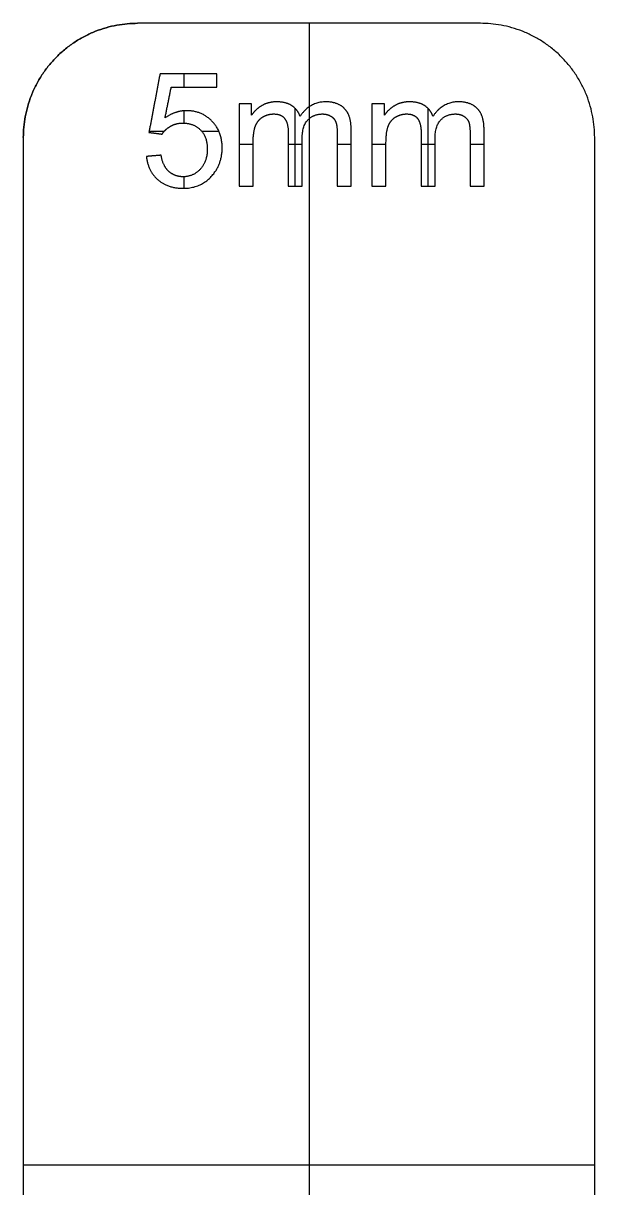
# Model space of a CAD drawing. Header units: millimetres. Extents: x 0 to 209, y -100 to 0.
# Drawn here: x 184.4 to 209.4, y -51 to 0 of the extents above; entities that cross this region are included whole.
import ezdxf

# ---------------------------------------------------------------- set-up
doc = ezdxf.new("R2010")
doc.units = ezdxf.units.MM
doc.layers.add('Default', color=18, linetype='Continuous', true_color=0x000000)

msp = doc.modelspace()

# ---------------------------------------------------------------- linework, layer by layer
at = {"layer": 'Default'}
for p, q in [((196.899, 0, 5), (196.899, -3.664, 5)), ((196.899, 0), (196.899, -100)), ((191.443, -2.799, 4.5), (191.443, -2.213, 4.5)), ((194.388, -3.522, 4.5), (193.839, -3.522, 4.5)), ((193.839, -3.522, 4.5), (193.839, -7.141, 4.5)), ((194.388, -4.03, 4.5), (194.388, -3.522, 4.5)), ((200.202, -3.522, 4.5), (199.654, -3.522, 4.5)), ((199.654, -3.522, 4.5), (199.654, -7.141, 4.5)), ((200.202, -4.03, 4.5), (200.202, -3.522, 4.5)), ((191.443, -4.372, 4.5), (191.443, -3.832, 4.5)), ((196.291, -7.141, 4.5), (196.291, -3.725, 4.5)), ((202.106, -7.141, 4.5), (202.106, -3.725, 4.5)), ((196.899, -4.185, 5), (196.899, -100, 5)), ((189.907, -4.72, 4.5), (190.574, -4.72, 4.5)), ((192.196, -4.72, 4.5), (192.953, -4.72, 4.5)), ((193.839, -5.291, 4.5), (194.453, -5.291, 4.5)), ((194.453, -7.141, 4.5), (194.453, -5.263, 4.5)), ((195.99, -5.291, 4.5), (196.603, -5.291, 4.5)), ((198.134, -5.291, 4.5), (198.744, -5.291, 4.5)), ((199.654, -5.291, 4.5), (200.267, -5.291, 4.5)), ((200.267, -7.141, 4.5), (200.267, -5.263, 4.5)), ((201.804, -5.291, 4.5), (202.418, -5.291, 4.5)), ((203.948, -5.291, 4.5), (204.558, -5.291, 4.5)), ((191.443, -7.226, 4.5), (191.443, -6.721, 4.5)), ((193.839, -7.141, 4.5), (194.453, -7.141, 4.5)), ((199.654, -7.141, 4.5), (200.267, -7.141, 4.5)), ((184.399, -50, 5), (209.399, -50, 5)), ((184.399, -50), (209.399, -50))]:
    msp.add_line(p, q, dxfattribs=at)
for points in [[(189.399, 0, 5), (184.399, 0, 5), (184.399, -5, 5)], [(189.399, 0), (184.399, 0), (184.399, -5)], [(184.399, -5, 2.5), (184.399, 0, 2.5), (189.399, 0, 2.5)], [(209.399, -5, 5), (209.399, 0, 5), (204.399, 0, 5)], [(209.399, -5), (209.399, 0), (204.399, 0)], [(209.399, -5, 2.5), (209.399, 0, 2.5), (204.399, 0, 2.5)]]:
    msp.add_rational_spline(points, [1, 0.707106781187, 1], degree=2, dxfattribs=at)
for points in [[(204.399, 0, 5), (196.899, 0, 5), (189.399, 0, 5)], [(204.399, 0), (196.899, 0), (189.399, 0)], [(189.399, 0), (189.399, 0, 2.5), (189.399, 0, 5)], [(204.399, 0, 2.5), (196.899, 0, 2.5), (189.399, 0, 2.5)], [(196.899, 0), (196.899, 0, 2.5), (196.899, 0, 5)], [(204.399, 0, 5), (204.399, 0, 2.5), (204.399, 0)], [(185.863, -1.464), (185.863, -1.464, 2.5), (185.863, -1.464, 5)], [(207.934, -1.464, 5), (207.934, -1.464, 2.5), (207.934, -1.464)], [(190.38, -2.213, 4.5), (190.138, -3.496, 4.5), (189.896, -4.779, 4.5)], [(190.38, -2.213, 4.5), (190.138, -3.496, 4.5), (189.896, -4.779, 4.5)], [(190.38, -2.213, 5), (190.138, -3.496, 5), (189.896, -4.779, 5)], [(190.38, -2.213, 4.75), (190.138, -3.496, 4.75), (189.896, -4.779, 4.75)], [(192.864, -2.213, 4.5), (191.622, -2.213, 4.5), (190.38, -2.213, 4.5)], [(192.864, -2.213, 4.5), (191.622, -2.213, 4.5), (190.38, -2.213, 4.5)], [(190.38, -2.213, 4.5), (190.38, -2.213, 4.75), (190.38, -2.213, 5)], [(192.864, -2.213, 5), (191.622, -2.213, 5), (190.38, -2.213, 5)], [(192.864, -2.213, 4.75), (191.622, -2.213, 4.75), (190.38, -2.213, 4.75)], [(191.622, -2.213, 4.5), (191.622, -2.213, 4.75), (191.622, -2.213, 5)], [(192.864, -2.799, 4.5), (192.864, -2.506, 4.5), (192.864, -2.213, 4.5)], [(192.864, -2.799, 4.5), (192.864, -2.506, 4.5), (192.864, -2.213, 4.5)], [(192.864, -2.213, 4.5), (192.864, -2.213, 4.75), (192.864, -2.213, 5)], [(192.864, -2.799, 5), (192.864, -2.506, 5), (192.864, -2.213, 5)], [(192.864, -2.799, 4.75), (192.864, -2.506, 4.75), (192.864, -2.213, 4.75)], [(192.864, -2.506, 4.5), (192.864, -2.506, 4.75), (192.864, -2.506, 5)], [(190.601, -4.142, 4.5), (190.736, -3.471, 4.5), (190.871, -2.799, 4.5)], [(190.601, -4.142, 4.5), (190.736, -3.471, 4.5), (190.871, -2.799, 4.5)], [(190.601, -4.142, 5), (190.736, -3.471, 5), (190.871, -2.799, 5)], [(190.601, -4.142, 4.75), (190.736, -3.471, 4.75), (190.871, -2.799, 4.75)], [(190.871, -2.799, 4.5), (191.867, -2.799, 4.5), (192.864, -2.799, 4.5)], [(190.871, -2.799, 4.5), (191.867, -2.799, 4.5), (192.864, -2.799, 4.5)], [(190.871, -2.799, 4.5), (190.871, -2.799, 4.75), (190.871, -2.799, 5)], [(190.871, -2.799, 5), (191.867, -2.799, 5), (192.864, -2.799, 5)], [(190.871, -2.799, 4.75), (191.867, -2.799, 4.75), (192.864, -2.799, 4.75)], [(191.867, -2.799, 4.5), (191.867, -2.799, 4.75), (191.867, -2.799, 5)], [(192.864, -2.799, 4.5), (192.864, -2.799, 4.75), (192.864, -2.799, 5)], [(190.138, -3.496, 4.5), (190.138, -3.496, 4.75), (190.138, -3.496, 5)], [(190.736, -3.471, 4.5), (190.736, -3.471, 4.75), (190.736, -3.471, 5)], [(194.388, -3.522, 4.5), (194.114, -3.522, 4.5), (193.839, -3.522, 4.5)], [(193.839, -3.522, 4.5), (193.839, -5.332, 4.5), (193.839, -7.141, 4.5)], [(193.839, -3.522, 4.5), (193.839, -3.522, 4.75), (193.839, -3.522, 5)], [(194.388, -3.522, 5), (194.114, -3.522, 5), (193.839, -3.522, 5)], [(193.839, -3.522, 5), (193.839, -5.332, 5), (193.839, -7.141, 5)], [(194.388, -3.522, 4.75), (194.114, -3.522, 4.75), (193.839, -3.522, 4.75)], [(193.839, -3.522, 4.75), (193.839, -5.332, 4.75), (193.839, -7.141, 4.75)], [(194.114, -3.522, 4.5), (194.114, -3.522, 4.75), (194.114, -3.522, 5)], [(194.388, -4.03, 4.5), (194.388, -3.776, 4.5), (194.388, -3.522, 4.5)], [(194.388, -3.522, 4.5), (194.388, -3.522, 4.75), (194.388, -3.522, 5)], [(194.388, -4.03, 5), (194.388, -3.776, 5), (194.388, -3.522, 5)], [(194.388, -4.03, 4.75), (194.388, -3.776, 4.75), (194.388, -3.522, 4.75)], [(195.485, -3.44, 4.5), (195.485, -3.44, 4.75), (195.485, -3.44, 5)], [(197.626, -3.44, 4.5), (197.626, -3.44, 4.75), (197.626, -3.44, 5)], [(200.202, -3.522, 4.5), (199.928, -3.522, 4.5), (199.654, -3.522, 4.5)], [(199.654, -3.522, 4.5), (199.654, -5.332, 4.5), (199.654, -7.141, 4.5)], [(199.654, -3.522, 4.5), (199.654, -3.522, 4.75), (199.654, -3.522, 5)], [(200.202, -3.522, 5), (199.928, -3.522, 5), (199.654, -3.522, 5)], [(199.654, -3.522, 5), (199.654, -5.332, 5), (199.654, -7.141, 5)], [(200.202, -3.522, 4.75), (199.928, -3.522, 4.75), (199.654, -3.522, 4.75)], [(199.654, -3.522, 4.75), (199.654, -5.332, 4.75), (199.654, -7.141, 4.75)], [(199.928, -3.522, 4.5), (199.928, -3.522, 4.75), (199.928, -3.522, 5)], [(200.202, -4.03, 4.5), (200.202, -3.776, 4.5), (200.202, -3.522, 4.5)], [(200.202, -3.522, 4.5), (200.202, -3.522, 4.75), (200.202, -3.522, 5)], [(200.202, -4.03, 5), (200.202, -3.776, 5), (200.202, -3.522, 5)], [(200.202, -4.03, 4.75), (200.202, -3.776, 4.75), (200.202, -3.522, 4.75)], [(201.3, -3.44, 4.5), (201.3, -3.44, 4.75), (201.3, -3.44, 5)], [(203.44, -3.44, 4.5), (203.44, -3.44, 4.75), (203.44, -3.44, 5)], [(191.545, -3.828, 4.5), (191.545, -3.828, 4.75), (191.545, -3.828, 5)], [(194.388, -3.776, 4.5), (194.388, -3.776, 4.75), (194.388, -3.776, 5)], [(194.388, -4.03, 4.5), (194.388, -4.03, 4.75), (194.388, -4.03, 5)], [(194.841, -3.602, 4.5), (194.841, -3.602, 4.75), (194.841, -3.602, 5)], [(195.349, -3.972, 4.5), (195.349, -3.972, 4.75), (195.349, -3.972, 5)], [(196.145, -3.607, 4.5), (196.145, -3.607, 4.75), (196.145, -3.607, 5)], [(196.508, -4.074, 4.5), (196.508, -4.074, 4.75), (196.508, -4.074, 5)], [(197.489, -3.972, 4.5), (197.489, -3.972, 4.75), (197.489, -3.972, 5)], [(197.858, -4.07, 4.5), (197.858, -4.07, 4.75), (197.858, -4.07, 5)], [(198.454, -3.738, 4.5), (198.454, -3.738, 4.75), (198.454, -3.738, 5)], [(200.202, -3.776, 4.5), (200.202, -3.776, 4.75), (200.202, -3.776, 5)], [(200.202, -4.03, 4.5), (200.202, -4.03, 4.75), (200.202, -4.03, 5)], [(200.656, -3.602, 4.5), (200.656, -3.602, 4.75), (200.656, -3.602, 5)], [(201.164, -3.972, 4.5), (201.164, -3.972, 4.75), (201.164, -3.972, 5)], [(201.959, -3.607, 4.5), (201.959, -3.607, 4.75), (201.959, -3.607, 5)], [(202.322, -4.074, 4.5), (202.322, -4.074, 4.75), (202.322, -4.074, 5)], [(203.304, -3.972, 4.5), (203.304, -3.972, 4.75), (203.304, -3.972, 5)], [(203.672, -4.07, 4.5), (203.672, -4.07, 4.75), (203.672, -4.07, 5)], [(204.269, -3.738, 4.5), (204.269, -3.738, 4.75), (204.269, -3.738, 5)], [(190.601, -4.142, 4.5), (190.601, -4.142, 4.75), (190.601, -4.142, 5)], [(190.847, -4.505, 4.5), (190.847, -4.505, 4.75), (190.847, -4.505, 5)], [(191.382, -4.37, 4.5), (191.382, -4.37, 4.75), (191.382, -4.37, 5)], [(192.65, -4.282, 4.5), (192.65, -4.282, 4.75), (192.65, -4.282, 5)], [(194.552, -4.507, 4.5), (194.552, -4.507, 4.75), (194.552, -4.507, 5)], [(194.87, -4.108, 4.5), (194.87, -4.108, 4.75), (194.87, -4.108, 5)], [(195.84, -4.176, 4.5), (195.84, -4.176, 4.75), (195.84, -4.176, 5)], [(196.856, -4.226, 4.5), (196.856, -4.226, 4.75), (196.856, -4.226, 5)], [(198.074, -4.331, 4.5), (198.074, -4.331, 4.75), (198.074, -4.331, 5)], [(200.366, -4.507, 4.5), (200.366, -4.507, 4.75), (200.366, -4.507, 5)], [(200.685, -4.108, 4.5), (200.685, -4.108, 4.75), (200.685, -4.108, 5)], [(201.654, -4.176, 4.5), (201.654, -4.176, 4.75), (201.654, -4.176, 5)], [(202.67, -4.226, 4.5), (202.67, -4.226, 4.75), (202.67, -4.226, 5)], [(203.889, -4.331, 4.5), (203.889, -4.331, 4.75), (203.889, -4.331, 5)], [(184.399, -5, 5), (184.399, -50, 5), (184.399, -95, 5)], [(184.399, -5), (184.399, -50), (184.399, -95)], [(184.399, -5), (184.399, -5, 2.5), (184.399, -5, 5)], [(184.399, -5, 2.5), (184.399, -50, 2.5), (184.399, -95, 2.5)], [(189.896, -4.779, 4.5), (190.184, -4.817, 4.5), (190.472, -4.854, 4.5)], [(189.896, -4.779, 4.5), (189.896, -4.779, 4.75), (189.896, -4.779, 5)], [(189.896, -4.779, 4.5), (190.184, -4.817, 4.5), (190.472, -4.854, 4.5)], [(189.896, -4.779, 5), (190.184, -4.817, 5), (190.472, -4.854, 5)], [(189.896, -4.779, 4.75), (190.184, -4.817, 4.75), (190.472, -4.854, 4.75)], [(190.184, -4.817, 4.5), (190.184, -4.817, 4.75), (190.184, -4.817, 5)], [(190.472, -4.854, 4.5), (190.472, -4.854, 4.75), (190.472, -4.854, 5)], [(192.154, -4.674, 4.5), (192.154, -4.674, 4.75), (192.154, -4.674, 5)], [(195.99, -4.79, 4.5), (195.99, -5.965, 4.5), (195.99, -7.141, 4.5)], [(195.99, -4.79, 4.5), (195.99, -5.965, 4.5), (195.99, -7.141, 4.5)], [(195.99, -4.79, 4.5), (195.99, -4.79, 4.75), (195.99, -4.79, 5)], [(195.99, -4.79, 5), (195.99, -5.965, 5), (195.99, -7.141, 5)], [(195.99, -4.79, 4.75), (195.99, -5.965, 4.75), (195.99, -7.141, 4.75)], [(196.603, -7.141, 4.5), (196.603, -6.09, 4.5), (196.603, -5.038, 4.5)], [(196.603, -7.141, 4.5), (196.603, -6.09, 4.5), (196.603, -5.038, 4.5)], [(196.603, -5.038, 4.5), (196.603, -5.038, 4.75), (196.603, -5.038, 5)], [(196.603, -7.141, 5), (196.603, -6.09, 5), (196.603, -5.038, 5)], [(196.603, -7.141, 4.75), (196.603, -6.09, 4.75), (196.603, -5.038, 4.75)], [(198.134, -4.861, 4.5), (198.134, -6.001, 4.5), (198.134, -7.141, 4.5)], [(198.134, -4.861, 4.5), (198.134, -6.001, 4.5), (198.134, -7.141, 4.5)], [(198.134, -4.861, 4.5), (198.134, -4.861, 4.75), (198.134, -4.861, 5)], [(198.134, -4.861, 5), (198.134, -6.001, 5), (198.134, -7.141, 5)], [(198.134, -4.861, 4.75), (198.134, -6.001, 4.75), (198.134, -7.141, 4.75)], [(198.744, -7.141, 4.5), (198.744, -5.899, 4.5), (198.744, -4.657, 4.5)], [(198.744, -7.141, 4.5), (198.744, -5.899, 4.5), (198.744, -4.657, 4.5)], [(198.744, -4.657, 4.5), (198.744, -4.657, 4.75), (198.744, -4.657, 5)], [(198.744, -7.141, 5), (198.744, -5.899, 5), (198.744, -4.657, 5)], [(198.744, -7.141, 4.75), (198.744, -5.899, 4.75), (198.744, -4.657, 4.75)], [(201.804, -4.79, 4.5), (201.804, -5.965, 4.5), (201.804, -7.141, 4.5)], [(201.804, -4.79, 4.5), (201.804, -5.965, 4.5), (201.804, -7.141, 4.5)], [(201.804, -4.79, 4.5), (201.804, -4.79, 4.75), (201.804, -4.79, 5)], [(201.804, -4.79, 5), (201.804, -5.965, 5), (201.804, -7.141, 5)], [(201.804, -4.79, 4.75), (201.804, -5.965, 4.75), (201.804, -7.141, 4.75)], [(202.418, -7.141, 4.5), (202.418, -6.09, 4.5), (202.418, -5.038, 4.5)], [(202.418, -7.141, 4.5), (202.418, -6.09, 4.5), (202.418, -5.038, 4.5)], [(202.418, -5.038, 4.5), (202.418, -5.038, 4.75), (202.418, -5.038, 5)], [(202.418, -7.141, 5), (202.418, -6.09, 5), (202.418, -5.038, 5)], [(202.418, -7.141, 4.75), (202.418, -6.09, 4.75), (202.418, -5.038, 4.75)], [(203.948, -4.861, 4.5), (203.948, -6.001, 4.5), (203.948, -7.141, 4.5)], [(203.948, -4.861, 4.5), (203.948, -6.001, 4.5), (203.948, -7.141, 4.5)], [(203.948, -4.861, 4.5), (203.948, -4.861, 4.75), (203.948, -4.861, 5)], [(203.948, -4.861, 5), (203.948, -6.001, 5), (203.948, -7.141, 5)], [(203.948, -4.861, 4.75), (203.948, -6.001, 4.75), (203.948, -7.141, 4.75)], [(204.558, -7.141, 4.5), (204.558, -5.899, 4.5), (204.558, -4.657, 4.5)], [(204.558, -7.141, 4.5), (204.558, -5.899, 4.5), (204.558, -4.657, 4.5)], [(204.558, -4.657, 4.5), (204.558, -4.657, 4.75), (204.558, -4.657, 5)], [(204.558, -7.141, 5), (204.558, -5.899, 5), (204.558, -4.657, 5)], [(204.558, -7.141, 4.75), (204.558, -5.899, 4.75), (204.558, -4.657, 4.75)], [(209.399, -95, 5), (209.399, -50, 5), (209.399, -5, 5)], [(209.399, -95), (209.399, -50), (209.399, -5)], [(209.399, -5, 5), (209.399, -5, 2.5), (209.399, -5)], [(209.399, -95, 2.5), (209.399, -50, 2.5), (209.399, -5, 2.5)], [(192.449, -5.502, 4.5), (192.449, -5.502, 4.75), (192.449, -5.502, 5)], [(193.1, -5.447, 4.5), (193.1, -5.447, 4.75), (193.1, -5.447, 5)], [(193.839, -5.332, 4.5), (193.839, -5.332, 4.75), (193.839, -5.332, 5)], [(194.453, -7.141, 4.5), (194.453, -6.202, 4.5), (194.453, -5.263, 4.5)], [(194.453, -5.263, 4.5), (194.453, -5.263, 4.75), (194.453, -5.263, 5)], [(194.453, -7.141, 5), (194.453, -6.202, 5), (194.453, -5.263, 5)], [(194.453, -7.141, 4.75), (194.453, -6.202, 4.75), (194.453, -5.263, 4.75)], [(199.654, -5.332, 4.5), (199.654, -5.332, 4.75), (199.654, -5.332, 5)], [(200.267, -7.141, 4.5), (200.267, -6.202, 4.5), (200.267, -5.263, 4.5)], [(200.267, -5.263, 4.5), (200.267, -5.263, 4.75), (200.267, -5.263, 5)], [(200.267, -7.141, 5), (200.267, -6.202, 5), (200.267, -5.263, 5)], [(200.267, -7.141, 4.75), (200.267, -6.202, 4.75), (200.267, -5.263, 4.75)], [(190.431, -5.778, 4.5), (190.109, -5.805, 4.5), (189.787, -5.833, 4.5)], [(190.431, -5.778, 4.5), (190.109, -5.805, 4.5), (189.787, -5.833, 4.5)], [(190.431, -5.778, 5), (190.109, -5.805, 5), (189.787, -5.833, 5)], [(190.431, -5.778, 4.75), (190.109, -5.805, 4.75), (189.787, -5.833, 4.75)], [(189.787, -5.833, 4.5), (189.787, -5.833, 4.75), (189.787, -5.833, 5)], [(190.109, -5.805, 4.5), (190.109, -5.805, 4.75), (190.109, -5.805, 5)], [(190.431, -5.778, 4.5), (190.431, -5.778, 4.75), (190.431, -5.778, 5)], [(195.99, -5.965, 4.5), (195.99, -5.965, 4.75), (195.99, -5.965, 5)], [(196.603, -6.09, 4.5), (196.603, -6.09, 4.75), (196.603, -6.09, 5)], [(198.134, -6.001, 4.5), (198.134, -6.001, 4.75), (198.134, -6.001, 5)], [(198.744, -5.899, 4.5), (198.744, -5.899, 4.75), (198.744, -5.899, 5)], [(201.804, -5.965, 4.5), (201.804, -5.965, 4.75), (201.804, -5.965, 5)], [(202.418, -6.09, 4.5), (202.418, -6.09, 4.75), (202.418, -6.09, 5)], [(203.948, -6.001, 4.5), (203.948, -6.001, 4.75), (203.948, -6.001, 5)], [(204.558, -5.899, 4.5), (204.558, -5.899, 4.75), (204.558, -5.899, 5)], [(190.763, -6.485, 4.5), (190.763, -6.485, 4.75), (190.763, -6.485, 5)], [(192.142, -6.388, 4.5), (192.142, -6.388, 4.75), (192.142, -6.388, 5)], [(192.704, -6.62, 4.5), (192.704, -6.62, 4.75), (192.704, -6.62, 5)], [(194.453, -6.202, 4.5), (194.453, -6.202, 4.75), (194.453, -6.202, 5)], [(200.267, -6.202, 4.5), (200.267, -6.202, 4.75), (200.267, -6.202, 5)], [(190.279, -6.845, 4.5), (190.279, -6.845, 4.75), (190.279, -6.845, 5)], [(191.392, -6.722, 4.5), (191.392, -6.722, 4.75), (191.392, -6.722, 5)], [(191.392, -7.227, 4.5), (191.392, -7.227, 4.75), (191.392, -7.227, 5)], [(193.839, -7.141, 4.5), (194.146, -7.141, 4.5), (194.453, -7.141, 4.5)], [(193.839, -7.141, 4.5), (193.839, -7.141, 4.75), (193.839, -7.141, 5)], [(193.839, -7.141, 5), (194.146, -7.141, 5), (194.453, -7.141, 5)], [(193.839, -7.141, 4.75), (194.146, -7.141, 4.75), (194.453, -7.141, 4.75)], [(194.146, -7.141, 4.5), (194.146, -7.141, 4.75), (194.146, -7.141, 5)], [(194.453, -7.141, 4.5), (194.453, -7.141, 4.75), (194.453, -7.141, 5)], [(195.99, -7.141, 4.5), (196.297, -7.141, 4.5), (196.603, -7.141, 4.5)], [(195.99, -7.141, 4.5), (196.297, -7.141, 4.5), (196.603, -7.141, 4.5)], [(195.99, -7.141, 4.5), (195.99, -7.141, 4.75), (195.99, -7.141, 5)], [(195.99, -7.141, 5), (196.297, -7.141, 5), (196.603, -7.141, 5)], [(195.99, -7.141, 4.75), (196.297, -7.141, 4.75), (196.603, -7.141, 4.75)], [(196.297, -7.141, 4.5), (196.297, -7.141, 4.75), (196.297, -7.141, 5)], [(196.603, -7.141, 4.5), (196.603, -7.141, 4.75), (196.603, -7.141, 5)], [(198.134, -7.141, 4.5), (198.439, -7.141, 4.5), (198.744, -7.141, 4.5)], [(198.134, -7.141, 4.5), (198.439, -7.141, 4.5), (198.744, -7.141, 4.5)], [(198.134, -7.141, 4.5), (198.134, -7.141, 4.75), (198.134, -7.141, 5)], [(198.134, -7.141, 5), (198.439, -7.141, 5), (198.744, -7.141, 5)], [(198.134, -7.141, 4.75), (198.439, -7.141, 4.75), (198.744, -7.141, 4.75)], [(198.439, -7.141, 4.5), (198.439, -7.141, 4.75), (198.439, -7.141, 5)], [(198.744, -7.141, 4.5), (198.744, -7.141, 4.75), (198.744, -7.141, 5)], [(199.654, -7.141, 4.5), (199.961, -7.141, 4.5), (200.267, -7.141, 4.5)], [(199.654, -7.141, 4.5), (199.654, -7.141, 4.75), (199.654, -7.141, 5)], [(199.654, -7.141, 5), (199.961, -7.141, 5), (200.267, -7.141, 5)], [(199.654, -7.141, 4.75), (199.961, -7.141, 4.75), (200.267, -7.141, 4.75)], [(199.961, -7.141, 4.5), (199.961, -7.141, 4.75), (199.961, -7.141, 5)], [(200.267, -7.141, 4.5), (200.267, -7.141, 4.75), (200.267, -7.141, 5)], [(201.804, -7.141, 4.5), (202.111, -7.141, 4.5), (202.418, -7.141, 4.5)], [(201.804, -7.141, 4.5), (202.111, -7.141, 4.5), (202.418, -7.141, 4.5)], [(201.804, -7.141, 4.5), (201.804, -7.141, 4.75), (201.804, -7.141, 5)], [(201.804, -7.141, 5), (202.111, -7.141, 5), (202.418, -7.141, 5)], [(201.804, -7.141, 4.75), (202.111, -7.141, 4.75), (202.418, -7.141, 4.75)], [(202.111, -7.141, 4.5), (202.111, -7.141, 4.75), (202.111, -7.141, 5)], [(202.418, -7.141, 4.5), (202.418, -7.141, 4.75), (202.418, -7.141, 5)], [(203.948, -7.141, 4.5), (204.253, -7.141, 4.5), (204.558, -7.141, 4.5)], [(203.948, -7.141, 4.5), (204.253, -7.141, 4.5), (204.558, -7.141, 4.5)], [(203.948, -7.141, 4.5), (203.948, -7.141, 4.75), (203.948, -7.141, 5)], [(203.948, -7.141, 5), (204.253, -7.141, 5), (204.558, -7.141, 5)], [(203.948, -7.141, 4.75), (204.253, -7.141, 4.75), (204.558, -7.141, 4.75)], [(204.253, -7.141, 4.5), (204.253, -7.141, 4.75), (204.253, -7.141, 5)], [(204.558, -7.141, 4.5), (204.558, -7.141, 4.75), (204.558, -7.141, 5)], [(184.399, -50), (184.399, -50, 2.5), (184.399, -50, 5)], [(209.399, -50), (209.399, -50, 2.5), (209.399, -50, 5)]]:
    msp.add_open_spline(points, degree=2, dxfattribs=at)
for points, knots in [([(196.508, -4.074, 4.5), (196.402, -3.774, 4.5), (196.145, -3.607, 4.5), (195.888, -3.44, 4.5), (195.485, -3.44, 4.5), (195.124, -3.44, 4.5), (194.841, -3.602, 4.5), (194.558, -3.764, 4.5), (194.388, -4.03, 4.5)], [-7, -7, -7, -6, -6, -5, -5, -4, -4, -3, -3, -3]), ([(196.508, -4.074, 4.5), (196.402, -3.774, 4.5), (196.145, -3.607, 4.5), (195.888, -3.44, 4.5), (195.485, -3.44, 4.5), (195.124, -3.44, 4.5), (194.841, -3.602, 4.5), (194.558, -3.764, 4.5), (194.388, -4.03, 4.5)], [26.167689, 26.167689, 26.167689, 27.167689, 27.167689, 28.167689, 28.167689, 29.167689, 29.167689, 30.167689, 30.167689, 30.167689]), ([(196.508, -4.074, 5), (196.402, -3.774, 5), (196.145, -3.607, 5), (195.888, -3.44, 5), (195.485, -3.44, 5), (195.124, -3.44, 5), (194.841, -3.602, 5), (194.558, -3.764, 5), (194.388, -4.03, 5)], [26.167689, 26.167689, 26.167689, 27.167689, 27.167689, 28.167689, 28.167689, 29.167689, 29.167689, 30.167689, 30.167689, 30.167689]), ([(196.508, -4.074, 4.75), (196.402, -3.774, 4.75), (196.145, -3.607, 4.75), (195.888, -3.44, 4.75), (195.485, -3.44, 4.75), (195.124, -3.44, 4.75), (194.841, -3.602, 4.75), (194.558, -3.764, 4.75), (194.388, -4.03, 4.75)], [26.167689, 26.167689, 26.167689, 27.167689, 27.167689, 28.167689, 28.167689, 29.167689, 29.167689, 30.167689, 30.167689, 30.167689]), ([(198.744, -4.657, 4.5), (198.744, -4.036, 4.5), (198.454, -3.738, 4.5), (198.164, -3.44, 4.5), (197.626, -3.44, 4.5), (196.937, -3.44, 4.5), (196.508, -4.074, 4.5)], [-10, -10, -10, -9, -9, -8, -8, -7, -7, -7]), ([(198.744, -4.657, 4.5), (198.744, -4.036, 4.5), (198.454, -3.738, 4.5), (198.164, -3.44, 4.5), (197.626, -3.44, 4.5), (196.937, -3.44, 4.5), (196.508, -4.074, 4.5)], [23.167689, 23.167689, 23.167689, 24.167689, 24.167689, 25.167689, 25.167689, 26.167689, 26.167689, 26.167689]), ([(198.744, -4.657, 5), (198.744, -4.036, 5), (198.454, -3.738, 5), (198.164, -3.44, 5), (197.626, -3.44, 5), (196.937, -3.44, 5), (196.508, -4.074, 5)], [23.167689, 23.167689, 23.167689, 24.167689, 24.167689, 25.167689, 25.167689, 26.167689, 26.167689, 26.167689]), ([(198.744, -4.657, 4.75), (198.744, -4.036, 4.75), (198.454, -3.738, 4.75), (198.164, -3.44, 4.75), (197.626, -3.44, 4.75), (196.937, -3.44, 4.75), (196.508, -4.074, 4.75)], [23.167689, 23.167689, 23.167689, 24.167689, 24.167689, 25.167689, 25.167689, 26.167689, 26.167689, 26.167689]), ([(202.322, -4.074, 4.5), (202.217, -3.774, 4.5), (201.959, -3.607, 4.5), (201.702, -3.44, 4.5), (201.3, -3.44, 4.5), (200.939, -3.44, 4.5), (200.656, -3.602, 4.5), (200.373, -3.764, 4.5), (200.202, -4.03, 4.5)], [-7, -7, -7, -6, -6, -5, -5, -4, -4, -3, -3, -3]), ([(202.322, -4.074, 4.5), (202.217, -3.774, 4.5), (201.959, -3.607, 4.5), (201.702, -3.44, 4.5), (201.3, -3.44, 4.5), (200.939, -3.44, 4.5), (200.656, -3.602, 4.5), (200.373, -3.764, 4.5), (200.202, -4.03, 4.5)], [26.167689, 26.167689, 26.167689, 27.167689, 27.167689, 28.167689, 28.167689, 29.167689, 29.167689, 30.167689, 30.167689, 30.167689]), ([(202.322, -4.074, 5), (202.217, -3.774, 5), (201.959, -3.607, 5), (201.702, -3.44, 5), (201.3, -3.44, 5), (200.939, -3.44, 5), (200.656, -3.602, 5), (200.373, -3.764, 5), (200.202, -4.03, 5)], [26.167689, 26.167689, 26.167689, 27.167689, 27.167689, 28.167689, 28.167689, 29.167689, 29.167689, 30.167689, 30.167689, 30.167689]), ([(202.322, -4.074, 4.75), (202.217, -3.774, 4.75), (201.959, -3.607, 4.75), (201.702, -3.44, 4.75), (201.3, -3.44, 4.75), (200.939, -3.44, 4.75), (200.656, -3.602, 4.75), (200.373, -3.764, 4.75), (200.202, -4.03, 4.75)], [26.167689, 26.167689, 26.167689, 27.167689, 27.167689, 28.167689, 28.167689, 29.167689, 29.167689, 30.167689, 30.167689, 30.167689]), ([(204.558, -4.657, 4.5), (204.558, -4.036, 4.5), (204.269, -3.738, 4.5), (203.979, -3.44, 4.5), (203.44, -3.44, 4.5), (202.752, -3.44, 4.5), (202.322, -4.074, 4.5)], [-10, -10, -10, -9, -9, -8, -8, -7, -7, -7]), ([(204.558, -4.657, 4.5), (204.558, -4.036, 4.5), (204.269, -3.738, 4.5), (203.979, -3.44, 4.5), (203.44, -3.44, 4.5), (202.752, -3.44, 4.5), (202.322, -4.074, 4.5)], [23.167689, 23.167689, 23.167689, 24.167689, 24.167689, 25.167689, 25.167689, 26.167689, 26.167689, 26.167689]), ([(204.558, -4.657, 5), (204.558, -4.036, 5), (204.269, -3.738, 5), (203.979, -3.44, 5), (203.44, -3.44, 5), (202.752, -3.44, 5), (202.322, -4.074, 5)], [23.167689, 23.167689, 23.167689, 24.167689, 24.167689, 25.167689, 25.167689, 26.167689, 26.167689, 26.167689]), ([(204.558, -4.657, 4.75), (204.558, -4.036, 4.75), (204.269, -3.738, 4.75), (203.979, -3.44, 4.75), (203.44, -3.44, 4.75), (202.752, -3.44, 4.75), (202.322, -4.074, 4.75)], [23.167689, 23.167689, 23.167689, 24.167689, 24.167689, 25.167689, 25.167689, 26.167689, 26.167689, 26.167689]), ([(189.787, -5.833, 4.5), (189.848, -6.463, 4.5), (190.279, -6.845, 4.5), (190.71, -7.227, 4.5), (191.392, -7.227, 4.5), (192.224, -7.227, 4.5), (192.704, -6.62, 4.5), (193.1, -6.126, 4.5), (193.1, -5.447, 4.5), (193.1, -4.735, 4.5), (192.65, -4.282, 4.5), (192.2, -3.828, 4.5), (191.545, -3.828, 4.5), (191.051, -3.828, 4.5), (190.601, -4.142, 4.5)], [-22, -22, -22, -21, -21, -20, -20, -19, -19, -18, -18, -17, -17, -16, -16, -15, -15, -15]), ([(189.787, -5.833, 4.5), (189.848, -6.463, 4.5), (190.279, -6.845, 4.5), (190.71, -7.227, 4.5), (191.392, -7.227, 4.5), (192.224, -7.227, 4.5), (192.704, -6.62, 4.5), (193.1, -6.126, 4.5), (193.1, -5.447, 4.5), (193.1, -4.735, 4.5), (192.65, -4.282, 4.5), (192.2, -3.828, 4.5), (191.545, -3.828, 4.5), (191.051, -3.828, 4.5), (190.601, -4.142, 4.5)], [-22, -22, -22, -21, -21, -20, -20, -19, -19, -18, -18, -17, -17, -16, -16, -15, -15, -15]), ([(189.787, -5.833, 5), (189.848, -6.463, 5), (190.279, -6.845, 5), (190.71, -7.227, 5), (191.392, -7.227, 5), (192.224, -7.227, 5), (192.704, -6.62, 5), (193.1, -6.126, 5), (193.1, -5.447, 5), (193.1, -4.735, 5), (192.65, -4.282, 5), (192.2, -3.828, 5), (191.545, -3.828, 5), (191.051, -3.828, 5), (190.601, -4.142, 5)], [-22, -22, -22, -21, -21, -20, -20, -19, -19, -18, -18, -17, -17, -16, -16, -15, -15, -15]), ([(189.787, -5.833, 4.75), (189.848, -6.463, 4.75), (190.279, -6.845, 4.75), (190.71, -7.227, 4.75), (191.392, -7.227, 4.75), (192.224, -7.227, 4.75), (192.704, -6.62, 4.75), (193.1, -6.126, 4.75), (193.1, -5.447, 4.75), (193.1, -4.735, 4.75), (192.65, -4.282, 4.75), (192.2, -3.828, 4.75), (191.545, -3.828, 4.75), (191.051, -3.828, 4.75), (190.601, -4.142, 4.75)], [-22, -22, -22, -21, -21, -20, -20, -19, -19, -18, -18, -17, -17, -16, -16, -15, -15, -15]), ([(194.453, -5.263, 4.5), (194.453, -4.769, 4.5), (194.552, -4.507, 4.5), (194.65, -4.244, 4.5), (194.87, -4.108, 4.5), (195.09, -3.972, 4.5), (195.349, -3.972, 4.5), (195.69, -3.972, 4.5), (195.84, -4.176, 4.5), (195.99, -4.381, 4.5), (195.99, -4.79, 4.5)], [-26, -26, -26, -25, -25, -24, -24, -23, -23, -22, -22, -21, -21, -21]), ([(194.453, -5.263, 4.5), (194.453, -4.769, 4.5), (194.552, -4.507, 4.5), (194.65, -4.244, 4.5), (194.87, -4.108, 4.5), (195.09, -3.972, 4.5), (195.349, -3.972, 4.5), (195.69, -3.972, 4.5), (195.84, -4.176, 4.5), (195.99, -4.381, 4.5), (195.99, -4.79, 4.5)], [7.167689, 7.167689, 7.167689, 8.167689, 8.167689, 9.167689, 9.167689, 10.167689, 10.167689, 11.167689, 11.167689, 12.167689, 12.167689, 12.167689]), ([(194.453, -5.263, 5), (194.453, -4.769, 5), (194.552, -4.507, 5), (194.65, -4.244, 5), (194.87, -4.108, 5), (195.09, -3.972, 5), (195.349, -3.972, 5), (195.69, -3.972, 5), (195.84, -4.176, 5), (195.99, -4.381, 5), (195.99, -4.79, 5)], [7.167689, 7.167689, 7.167689, 8.167689, 8.167689, 9.167689, 9.167689, 10.167689, 10.167689, 11.167689, 11.167689, 12.167689, 12.167689, 12.167689]), ([(194.453, -5.263, 4.75), (194.453, -4.769, 4.75), (194.552, -4.507, 4.75), (194.65, -4.244, 4.75), (194.87, -4.108, 4.75), (195.09, -3.972, 4.75), (195.349, -3.972, 4.75), (195.69, -3.972, 4.75), (195.84, -4.176, 4.75), (195.99, -4.381, 4.75), (195.99, -4.79, 4.75)], [7.167689, 7.167689, 7.167689, 8.167689, 8.167689, 9.167689, 9.167689, 10.167689, 10.167689, 11.167689, 11.167689, 12.167689, 12.167689, 12.167689]), ([(196.603, -5.038, 4.5), (196.603, -4.479, 4.5), (196.856, -4.226, 4.5), (197.108, -3.972, 4.5), (197.489, -3.972, 4.5), (197.701, -3.972, 4.5), (197.858, -4.07, 4.5), (198.014, -4.169, 4.5), (198.074, -4.331, 4.5), (198.134, -4.493, 4.5), (198.134, -4.861, 4.5)], [-18, -18, -18, -17, -17, -16, -16, -15, -15, -14, -14, -13, -13, -13]), ([(196.603, -5.038, 4.5), (196.603, -4.479, 4.5), (196.856, -4.226, 4.5), (197.108, -3.972, 4.5), (197.489, -3.972, 4.5), (197.701, -3.972, 4.5), (197.858, -4.07, 4.5), (198.014, -4.169, 4.5), (198.074, -4.331, 4.5), (198.134, -4.493, 4.5), (198.134, -4.861, 4.5)], [15.167689, 15.167689, 15.167689, 16.167689, 16.167689, 17.167689, 17.167689, 18.167689, 18.167689, 19.167689, 19.167689, 20.167689, 20.167689, 20.167689]), ([(196.603, -5.038, 5), (196.603, -4.479, 5), (196.856, -4.226, 5), (197.108, -3.972, 5), (197.489, -3.972, 5), (197.701, -3.972, 5), (197.858, -4.07, 5), (198.014, -4.169, 5), (198.074, -4.331, 5), (198.134, -4.493, 5), (198.134, -4.861, 5)], [15.167689, 15.167689, 15.167689, 16.167689, 16.167689, 17.167689, 17.167689, 18.167689, 18.167689, 19.167689, 19.167689, 20.167689, 20.167689, 20.167689]), ([(196.603, -5.038, 4.75), (196.603, -4.479, 4.75), (196.856, -4.226, 4.75), (197.108, -3.972, 4.75), (197.489, -3.972, 4.75), (197.701, -3.972, 4.75), (197.858, -4.07, 4.75), (198.014, -4.169, 4.75), (198.074, -4.331, 4.75), (198.134, -4.493, 4.75), (198.134, -4.861, 4.75)], [15.167689, 15.167689, 15.167689, 16.167689, 16.167689, 17.167689, 17.167689, 18.167689, 18.167689, 19.167689, 19.167689, 20.167689, 20.167689, 20.167689]), ([(200.267, -5.263, 4.5), (200.267, -4.769, 4.5), (200.366, -4.507, 4.5), (200.465, -4.244, 4.5), (200.685, -4.108, 4.5), (200.905, -3.972, 4.5), (201.164, -3.972, 4.5), (201.504, -3.972, 4.5), (201.654, -4.176, 4.5), (201.804, -4.381, 4.5), (201.804, -4.79, 4.5)], [-26, -26, -26, -25, -25, -24, -24, -23, -23, -22, -22, -21, -21, -21]), ([(200.267, -5.263, 4.5), (200.267, -4.769, 4.5), (200.366, -4.507, 4.5), (200.465, -4.244, 4.5), (200.685, -4.108, 4.5), (200.905, -3.972, 4.5), (201.164, -3.972, 4.5), (201.504, -3.972, 4.5), (201.654, -4.176, 4.5), (201.804, -4.381, 4.5), (201.804, -4.79, 4.5)], [7.167689, 7.167689, 7.167689, 8.167689, 8.167689, 9.167689, 9.167689, 10.167689, 10.167689, 11.167689, 11.167689, 12.167689, 12.167689, 12.167689]), ([(200.267, -5.263, 5), (200.267, -4.769, 5), (200.366, -4.507, 5), (200.465, -4.244, 5), (200.685, -4.108, 5), (200.905, -3.972, 5), (201.164, -3.972, 5), (201.504, -3.972, 5), (201.654, -4.176, 5), (201.804, -4.381, 5), (201.804, -4.79, 5)], [7.167689, 7.167689, 7.167689, 8.167689, 8.167689, 9.167689, 9.167689, 10.167689, 10.167689, 11.167689, 11.167689, 12.167689, 12.167689, 12.167689]), ([(200.267, -5.263, 4.75), (200.267, -4.769, 4.75), (200.366, -4.507, 4.75), (200.465, -4.244, 4.75), (200.685, -4.108, 4.75), (200.905, -3.972, 4.75), (201.164, -3.972, 4.75), (201.504, -3.972, 4.75), (201.654, -4.176, 4.75), (201.804, -4.381, 4.75), (201.804, -4.79, 4.75)], [7.167689, 7.167689, 7.167689, 8.167689, 8.167689, 9.167689, 9.167689, 10.167689, 10.167689, 11.167689, 11.167689, 12.167689, 12.167689, 12.167689]), ([(202.418, -5.038, 4.5), (202.418, -4.479, 4.5), (202.67, -4.226, 4.5), (202.922, -3.972, 4.5), (203.304, -3.972, 4.5), (203.515, -3.972, 4.5), (203.672, -4.07, 4.5), (203.829, -4.169, 4.5), (203.889, -4.331, 4.5), (203.948, -4.493, 4.5), (203.948, -4.861, 4.5)], [-18, -18, -18, -17, -17, -16, -16, -15, -15, -14, -14, -13, -13, -13]), ([(202.418, -5.038, 4.5), (202.418, -4.479, 4.5), (202.67, -4.226, 4.5), (202.922, -3.972, 4.5), (203.304, -3.972, 4.5), (203.515, -3.972, 4.5), (203.672, -4.07, 4.5), (203.829, -4.169, 4.5), (203.889, -4.331, 4.5), (203.948, -4.493, 4.5), (203.948, -4.861, 4.5)], [15.167689, 15.167689, 15.167689, 16.167689, 16.167689, 17.167689, 17.167689, 18.167689, 18.167689, 19.167689, 19.167689, 20.167689, 20.167689, 20.167689]), ([(202.418, -5.038, 5), (202.418, -4.479, 5), (202.67, -4.226, 5), (202.922, -3.972, 5), (203.304, -3.972, 5), (203.515, -3.972, 5), (203.672, -4.07, 5), (203.829, -4.169, 5), (203.889, -4.331, 5), (203.948, -4.493, 5), (203.948, -4.861, 5)], [15.167689, 15.167689, 15.167689, 16.167689, 16.167689, 17.167689, 17.167689, 18.167689, 18.167689, 19.167689, 19.167689, 20.167689, 20.167689, 20.167689]), ([(202.418, -5.038, 4.75), (202.418, -4.479, 4.75), (202.67, -4.226, 4.75), (202.922, -3.972, 4.75), (203.304, -3.972, 4.75), (203.515, -3.972, 4.75), (203.672, -4.07, 4.75), (203.829, -4.169, 4.75), (203.889, -4.331, 4.75), (203.948, -4.493, 4.75), (203.948, -4.861, 4.75)], [15.167689, 15.167689, 15.167689, 16.167689, 16.167689, 17.167689, 17.167689, 18.167689, 18.167689, 19.167689, 19.167689, 20.167689, 20.167689, 20.167689]), ([(190.472, -4.854, 4.5), (190.608, -4.64, 4.5), (190.847, -4.505, 4.5), (191.085, -4.37, 4.5), (191.382, -4.37, 4.5), (191.859, -4.37, 4.5), (192.154, -4.674, 4.5), (192.449, -4.977, 4.5), (192.449, -5.502, 4.5), (192.449, -6.054, 4.5), (192.142, -6.388, 4.5), (191.835, -6.722, 4.5), (191.392, -6.722, 4.5), (191.024, -6.722, 4.5), (190.763, -6.485, 4.5), (190.502, -6.248, 4.5), (190.431, -5.778, 4.5)], [-9, -9, -9, -8, -8, -7, -7, -6, -6, -5, -5, -4, -4, -3, -3, -2, -2, -1, -1, -1]), ([(190.472, -4.854, 4.5), (190.608, -4.64, 4.5), (190.847, -4.505, 4.5), (191.085, -4.37, 4.5), (191.382, -4.37, 4.5), (191.859, -4.37, 4.5), (192.154, -4.674, 4.5), (192.449, -4.977, 4.5), (192.449, -5.502, 4.5), (192.449, -6.054, 4.5), (192.142, -6.388, 4.5), (191.835, -6.722, 4.5), (191.392, -6.722, 4.5), (191.024, -6.722, 4.5), (190.763, -6.485, 4.5), (190.502, -6.248, 4.5), (190.431, -5.778, 4.5)], [-9, -9, -9, -8, -8, -7, -7, -6, -6, -5, -5, -4, -4, -3, -3, -2, -2, -1, -1, -1]), ([(190.472, -4.854, 5), (190.608, -4.64, 5), (190.847, -4.505, 5), (191.085, -4.37, 5), (191.382, -4.37, 5), (191.859, -4.37, 5), (192.154, -4.674, 5), (192.449, -4.977, 5), (192.449, -5.502, 5), (192.449, -6.054, 5), (192.142, -6.388, 5), (191.835, -6.722, 5), (191.392, -6.722, 5), (191.024, -6.722, 5), (190.763, -6.485, 5), (190.502, -6.248, 5), (190.431, -5.778, 5)], [-9, -9, -9, -8, -8, -7, -7, -6, -6, -5, -5, -4, -4, -3, -3, -2, -2, -1, -1, -1]), ([(190.472, -4.854, 4.75), (190.608, -4.64, 4.75), (190.847, -4.505, 4.75), (191.085, -4.37, 4.75), (191.382, -4.37, 4.75), (191.859, -4.37, 4.75), (192.154, -4.674, 4.75), (192.449, -4.977, 4.75), (192.449, -5.502, 4.75), (192.449, -6.054, 4.75), (192.142, -6.388, 4.75), (191.835, -6.722, 4.75), (191.392, -6.722, 4.75), (191.024, -6.722, 4.75), (190.763, -6.485, 4.75), (190.502, -6.248, 4.75), (190.431, -5.778, 4.75)], [-9, -9, -9, -8, -8, -7, -7, -6, -6, -5, -5, -4, -4, -3, -3, -2, -2, -1, -1, -1])]:
    msp.add_open_spline(points, degree=2, knots=knots, dxfattribs=at)

doc.saveas('drawing.dxf')
